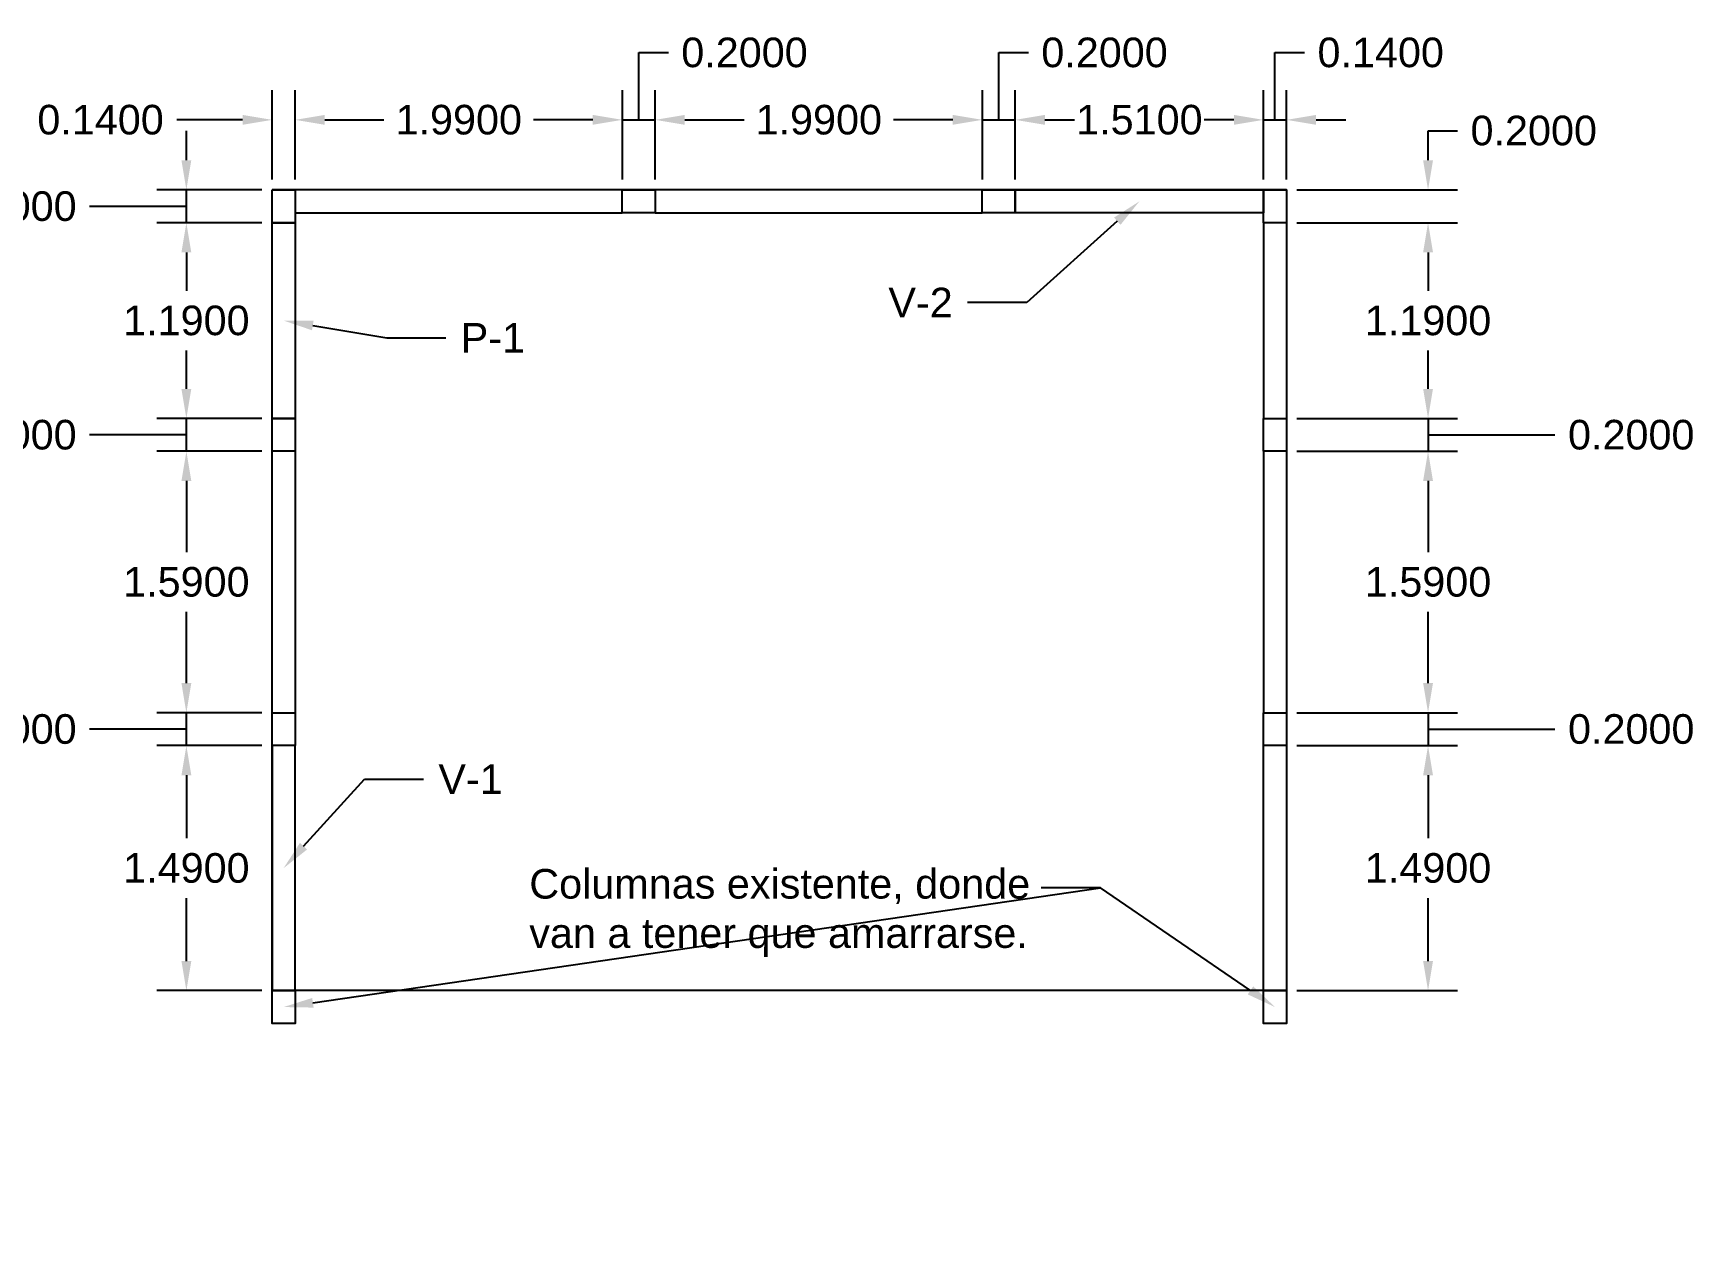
# Model space of a CAD drawing. Header units: metres. Extents: x 258817 to 259192, y 1878716 to 1878911.
# Drawn here: x 259039.68 to 259049.77, y 1878745.24 to 1878752.66 of the extents above; entities that cross this region are included whole.
import ezdxf
from ezdxf import colors
from ezdxf.entities.mleader import LeaderData, LeaderLine
from ezdxf.math import Vec2, Vec3

# ---------------------------------------------------------------- set-up
doc = ezdxf.new("R2010")
doc.units = ezdxf.units.M
doc.header["$MEASUREMENT"] = 0
doc.layers.add('Vistas', color=7, linetype='Continuous')
doc.styles.get("Standard").update_dxf_attribs({"font": 'arial.ttf'})
doc.dimstyles.get("Standard").update_dxf_attribs({"dimtxt": 0.18, "dimasz": 0.18, "dimexe": 0.18, "dimexo": 0.0625, "dimgap": 0.09, "dimtad": 0, "dimtih": 1, "dimtoh": 1, "dimdec": 4, "dimzin": 0, "dimdsep": 46, "dimtxsty": 'Standard', "dimcen": 0.09, "dimadec": 0, "dimazin": 0, "dimtfac": 1, "dimtdec": 4, "dimtofl": 0, "dimtmove": 0, "dimatfit": 3, "dimfxl": 1, "dimtolj": 1, "dimtzin": 0, "dimarcsym": 0})

# ---------------------------------------------------------------- blocks, each defined once
blk = doc.blocks.new('*D92')
at = {"layer": 'Defpoints', "color": 0, "transparency": 16777216}
for p in [(259040.611, 1878748.329), (259041.133, 1878748.329), (259041.133, 1878746.839)]:
    blk.add_point(p, dxfattribs=at)
at = {"layer": 'Vistas', "color": 0, "lineweight": -2, "transparency": 16777216}
for p, q in [((259041.07, 1878748.329), (259040.431, 1878748.329)), ((259040.611, 1878748.149), (259040.611, 1878747.766)), ((259040.611, 1878747.019), (259040.611, 1878747.402)), ((259041.07, 1878746.839), (259040.431, 1878746.839))]:
    blk.add_line(p, q, dxfattribs=at)
at = {"layer": 'Vistas', "color": 0, "transparency": 16777216}
for points in [[(259040.581, 1878748.149), (259040.641, 1878748.149), (259040.611, 1878748.329)], [(259040.581, 1878747.019), (259040.641, 1878747.019), (259040.611, 1878746.839)]]:
    blk.add_solid(points, dxfattribs=at)
at = {"layer": 'Vistas', "color": 0, "transparency": 16777216, "insert": (259040.611, 1878747.584), "char_height": 0.18, "attachment_point": 5}
blk.add_mtext('\\A1;1.4900', dxfattribs=at)
blk = doc.blocks.new('*D93')
at = {"layer": 'Defpoints', "color": 0, "transparency": 16777216}
for p in [(259040.611, 1878748.529), (259041.133, 1878748.529), (259041.133, 1878748.329)]:
    blk.add_point(p, dxfattribs=at)
at = {"layer": 'Vistas', "color": 0, "lineweight": -2, "transparency": 16777216}
for p, q in [((259040.611, 1878748.709), (259040.611, 1878748.889)), ((259041.07, 1878748.529), (259040.431, 1878748.529)), ((259040.611, 1878748.329), (259040.611, 1878748.529)), ((259040.202, 1878748.429), (259040.022, 1878748.429)), ((259040.611, 1878748.429), (259040.202, 1878748.429)), ((259041.07, 1878748.329), (259040.431, 1878748.329)), ((259040.611, 1878748.149), (259040.611, 1878747.969))]:
    blk.add_line(p, q, dxfattribs=at)
at = {"layer": 'Vistas', "color": 0, "transparency": 16777216}
for points in [[(259040.581, 1878748.709), (259040.641, 1878748.709), (259040.611, 1878748.529)], [(259040.581, 1878748.149), (259040.641, 1878748.149), (259040.611, 1878748.329)]]:
    blk.add_solid(points, dxfattribs=at)
at = {"layer": 'Vistas', "color": 0, "transparency": 16777216, "insert": (259039.559, 1878748.429), "char_height": 0.18, "attachment_point": 5}
blk.add_mtext('\\A1;0.2000', dxfattribs=at)
blk = doc.blocks.new('*D94')
at = {"layer": 'Defpoints', "color": 0, "transparency": 16777216}
for p in [(259040.611, 1878750.119), (259041.133, 1878750.119), (259041.133, 1878748.529)]:
    blk.add_point(p, dxfattribs=at)
at = {"layer": 'Vistas', "color": 0, "lineweight": -2, "transparency": 16777216}
for p, q in [((259041.07, 1878750.119), (259040.431, 1878750.119)), ((259040.611, 1878749.939), (259040.611, 1878749.506)), ((259040.611, 1878748.709), (259040.611, 1878749.142)), ((259041.07, 1878748.529), (259040.431, 1878748.529))]:
    blk.add_line(p, q, dxfattribs=at)
at = {"layer": 'Vistas', "color": 0, "transparency": 16777216}
for points in [[(259040.581, 1878749.939), (259040.641, 1878749.939), (259040.611, 1878750.119)], [(259040.581, 1878748.709), (259040.641, 1878748.709), (259040.611, 1878748.529)]]:
    blk.add_solid(points, dxfattribs=at)
at = {"layer": 'Vistas', "color": 0, "transparency": 16777216, "insert": (259040.611, 1878749.324), "char_height": 0.18, "attachment_point": 5}
blk.add_mtext('\\A1;1.5900', dxfattribs=at)
blk = doc.blocks.new('*D95')
at = {"layer": 'Defpoints', "color": 0, "transparency": 16777216}
for p in [(259040.611, 1878750.319), (259041.133, 1878750.319), (259041.133, 1878750.119)]:
    blk.add_point(p, dxfattribs=at)
at = {"layer": 'Vistas', "color": 0, "lineweight": -2, "transparency": 16777216}
for p, q in [((259040.611, 1878750.499), (259040.611, 1878750.679)), ((259041.07, 1878750.319), (259040.431, 1878750.319)), ((259040.611, 1878750.119), (259040.611, 1878750.319)), ((259040.202, 1878750.219), (259040.022, 1878750.219)), ((259040.611, 1878750.219), (259040.202, 1878750.219)), ((259041.07, 1878750.119), (259040.431, 1878750.119)), ((259040.611, 1878749.939), (259040.611, 1878749.759))]:
    blk.add_line(p, q, dxfattribs=at)
at = {"layer": 'Vistas', "color": 0, "transparency": 16777216}
for points in [[(259040.581, 1878750.499), (259040.641, 1878750.499), (259040.611, 1878750.319)], [(259040.581, 1878749.939), (259040.641, 1878749.939), (259040.611, 1878750.119)]]:
    blk.add_solid(points, dxfattribs=at)
at = {"layer": 'Vistas', "color": 0, "transparency": 16777216, "insert": (259039.559, 1878750.219), "char_height": 0.18, "attachment_point": 5}
blk.add_mtext('\\A1;0.2000', dxfattribs=at)
blk = doc.blocks.new('*D96')
at = {"layer": 'Defpoints', "color": 0, "transparency": 16777216}
for p in [(259040.611, 1878751.509), (259041.133, 1878751.509), (259041.133, 1878750.319)]:
    blk.add_point(p, dxfattribs=at)
at = {"layer": 'Vistas', "color": 0, "lineweight": -2, "transparency": 16777216}
for p, q in [((259041.07, 1878751.509), (259040.431, 1878751.509)), ((259040.611, 1878751.329), (259040.611, 1878751.096)), ((259040.611, 1878750.499), (259040.611, 1878750.732)), ((259041.07, 1878750.319), (259040.431, 1878750.319))]:
    blk.add_line(p, q, dxfattribs=at)
at = {"layer": 'Vistas', "color": 0, "transparency": 16777216}
for points in [[(259040.581, 1878751.329), (259040.641, 1878751.329), (259040.611, 1878751.509)], [(259040.581, 1878750.499), (259040.641, 1878750.499), (259040.611, 1878750.319)]]:
    blk.add_solid(points, dxfattribs=at)
at = {"layer": 'Vistas', "color": 0, "transparency": 16777216, "insert": (259040.611, 1878750.914), "char_height": 0.18, "attachment_point": 5}
blk.add_mtext('\\A1;1.1900', dxfattribs=at)
blk = doc.blocks.new('*D97')
at = {"layer": 'Defpoints', "color": 0, "transparency": 16777216}
for p in [(259040.611, 1878751.709), (259041.133, 1878751.709), (259041.133, 1878751.509)]:
    blk.add_point(p, dxfattribs=at)
at = {"layer": 'Vistas', "color": 0, "lineweight": -2, "transparency": 16777216}
for p, q in [((259040.611, 1878751.889), (259040.611, 1878752.069)), ((259041.07, 1878751.709), (259040.431, 1878751.709)), ((259040.611, 1878751.509), (259040.611, 1878751.709)), ((259040.202, 1878751.609), (259040.022, 1878751.609)), ((259040.611, 1878751.609), (259040.202, 1878751.609)), ((259041.07, 1878751.509), (259040.431, 1878751.509)), ((259040.611, 1878751.329), (259040.611, 1878751.149))]:
    blk.add_line(p, q, dxfattribs=at)
at = {"layer": 'Vistas', "color": 0, "transparency": 16777216}
for points in [[(259040.581, 1878751.889), (259040.641, 1878751.889), (259040.611, 1878751.709)], [(259040.581, 1878751.329), (259040.641, 1878751.329), (259040.611, 1878751.509)]]:
    blk.add_solid(points, dxfattribs=at)
at = {"layer": 'Vistas', "color": 0, "transparency": 16777216, "insert": (259039.559, 1878751.609), "char_height": 0.18, "attachment_point": 5}
blk.add_mtext('\\A1;0.2000', dxfattribs=at)
blk = doc.blocks.new('*D98')
at = {"layer": 'Defpoints', "color": 0, "transparency": 16777216}
for p in [(259041.273, 1878752.135), (259041.133, 1878751.709), (259041.273, 1878751.709)]:
    blk.add_point(p, dxfattribs=at)
at = {"layer": 'Vistas', "color": 0, "lineweight": -2, "transparency": 16777216}
for p, q in [((259041.133, 1878751.772), (259041.133, 1878752.315)), ((259041.273, 1878751.772), (259041.273, 1878752.315)), ((259040.953, 1878752.135), (259040.552, 1878752.135)), ((259041.453, 1878752.135), (259041.633, 1878752.135))]:
    blk.add_line(p, q, dxfattribs=at)
at = {"layer": 'Vistas', "color": 0, "transparency": 16777216}
for points in [[(259040.953, 1878752.165), (259040.953, 1878752.105), (259041.133, 1878752.135)], [(259041.453, 1878752.165), (259041.453, 1878752.105), (259041.273, 1878752.135)]]:
    blk.add_solid(points, dxfattribs=at)
at = {"layer": 'Vistas', "color": 0, "transparency": 16777216, "insert": (259040.089, 1878752.135), "char_height": 0.18, "attachment_point": 5}
blk.add_mtext('\\A1;0.1400', dxfattribs=at)
blk = doc.blocks.new('*D99')
at = {"layer": 'Defpoints', "color": 0, "transparency": 16777216}
for p in [(259043.263, 1878752.135), (259041.273, 1878751.709), (259043.263, 1878751.709)]:
    blk.add_point(p, dxfattribs=at)
at = {"layer": 'Vistas', "color": 0, "lineweight": -2, "transparency": 16777216}
for p, q in [((259041.273, 1878751.772), (259041.273, 1878752.315)), ((259043.263, 1878751.772), (259043.263, 1878752.315)), ((259041.453, 1878752.135), (259041.813, 1878752.135)), ((259043.083, 1878752.135), (259042.723, 1878752.135))]:
    blk.add_line(p, q, dxfattribs=at)
at = {"layer": 'Vistas', "color": 0, "transparency": 16777216}
for points in [[(259041.453, 1878752.165), (259041.453, 1878752.105), (259041.273, 1878752.135)], [(259043.083, 1878752.165), (259043.083, 1878752.105), (259043.263, 1878752.135)]]:
    blk.add_solid(points, dxfattribs=at)
at = {"layer": 'Vistas', "color": 0, "transparency": 16777216, "insert": (259042.268, 1878752.135), "char_height": 0.18, "attachment_point": 5}
blk.add_mtext('\\A1;1.9900', dxfattribs=at)
blk = doc.blocks.new('*D100')
at = {"layer": 'Defpoints', "color": 0, "transparency": 16777216}
for p in [(259043.463, 1878752.135), (259043.263, 1878751.709), (259043.463, 1878751.709)]:
    blk.add_point(p, dxfattribs=at)
at = {"layer": 'Vistas', "color": 0, "lineweight": -2, "transparency": 16777216}
for p, q in [((259043.363, 1878752.135), (259043.363, 1878752.544)), ((259043.363, 1878752.544), (259043.543, 1878752.544)), ((259043.263, 1878751.772), (259043.263, 1878752.315)), ((259043.463, 1878751.772), (259043.463, 1878752.315)), ((259043.083, 1878752.135), (259042.903, 1878752.135)), ((259043.263, 1878752.135), (259043.463, 1878752.135)), ((259043.643, 1878752.135), (259043.823, 1878752.135))]:
    blk.add_line(p, q, dxfattribs=at)
at = {"layer": 'Vistas', "color": 0, "transparency": 16777216}
for points in [[(259043.083, 1878752.165), (259043.083, 1878752.105), (259043.263, 1878752.135)], [(259043.643, 1878752.165), (259043.643, 1878752.105), (259043.463, 1878752.135)]]:
    blk.add_solid(points, dxfattribs=at)
at = {"layer": 'Vistas', "color": 0, "transparency": 16777216, "insert": (259044.006, 1878752.544), "char_height": 0.18, "attachment_point": 5}
blk.add_mtext('\\A1;0.2000', dxfattribs=at)
blk = doc.blocks.new('*D101')
at = {"layer": 'Defpoints', "color": 0, "transparency": 16777216}
for p in [(259045.453, 1878752.135), (259043.463, 1878751.709), (259045.453, 1878751.709)]:
    blk.add_point(p, dxfattribs=at)
at = {"layer": 'Vistas', "color": 0, "lineweight": -2, "transparency": 16777216}
for p, q in [((259043.463, 1878751.772), (259043.463, 1878752.315)), ((259045.453, 1878751.772), (259045.453, 1878752.315)), ((259043.643, 1878752.135), (259044.003, 1878752.135)), ((259045.273, 1878752.135), (259044.913, 1878752.135))]:
    blk.add_line(p, q, dxfattribs=at)
at = {"layer": 'Vistas', "color": 0, "transparency": 16777216}
for points in [[(259043.643, 1878752.165), (259043.643, 1878752.105), (259043.463, 1878752.135)], [(259045.273, 1878752.165), (259045.273, 1878752.105), (259045.453, 1878752.135)]]:
    blk.add_solid(points, dxfattribs=at)
at = {"layer": 'Vistas', "color": 0, "transparency": 16777216, "insert": (259044.458, 1878752.135), "char_height": 0.18, "attachment_point": 5}
blk.add_mtext('\\A1;1.9900', dxfattribs=at)
blk = doc.blocks.new('*D102')
at = {"layer": 'Defpoints', "color": 0, "transparency": 16777216}
for p in [(259045.653, 1878752.135), (259045.453, 1878751.709), (259045.653, 1878751.709)]:
    blk.add_point(p, dxfattribs=at)
at = {"layer": 'Vistas', "color": 0, "lineweight": -2, "transparency": 16777216}
for p, q in [((259045.553, 1878752.135), (259045.553, 1878752.544)), ((259045.553, 1878752.544), (259045.733, 1878752.544)), ((259045.453, 1878751.772), (259045.453, 1878752.315)), ((259045.653, 1878751.772), (259045.653, 1878752.315)), ((259045.273, 1878752.135), (259045.093, 1878752.135)), ((259045.453, 1878752.135), (259045.653, 1878752.135)), ((259045.833, 1878752.135), (259046.013, 1878752.135))]:
    blk.add_line(p, q, dxfattribs=at)
at = {"layer": 'Vistas', "color": 0, "transparency": 16777216}
for points in [[(259045.273, 1878752.165), (259045.273, 1878752.105), (259045.453, 1878752.135)], [(259045.833, 1878752.165), (259045.833, 1878752.105), (259045.653, 1878752.135)]]:
    blk.add_solid(points, dxfattribs=at)
at = {"layer": 'Vistas', "color": 0, "transparency": 16777216, "insert": (259046.196, 1878752.544), "char_height": 0.18, "attachment_point": 5}
blk.add_mtext('\\A1;0.2000', dxfattribs=at)
blk = doc.blocks.new('*D103')
at = {"layer": 'Defpoints', "color": 0, "transparency": 16777216}
for p in [(259047.163, 1878752.135), (259045.653, 1878751.709), (259047.163, 1878751.709)]:
    blk.add_point(p, dxfattribs=at)
at = {"layer": 'Vistas', "color": 0, "lineweight": -2, "transparency": 16777216}
for p, q in [((259045.653, 1878751.772), (259045.653, 1878752.315)), ((259047.163, 1878751.772), (259047.163, 1878752.315)), ((259045.833, 1878752.135), (259045.953, 1878752.135)), ((259046.983, 1878752.135), (259046.863, 1878752.135))]:
    blk.add_line(p, q, dxfattribs=at)
at = {"layer": 'Vistas', "color": 0, "transparency": 16777216}
for points in [[(259045.833, 1878752.165), (259045.833, 1878752.105), (259045.653, 1878752.135)], [(259046.983, 1878752.165), (259046.983, 1878752.105), (259047.163, 1878752.135)]]:
    blk.add_solid(points, dxfattribs=at)
at = {"layer": 'Vistas', "color": 0, "transparency": 16777216, "insert": (259046.408, 1878752.135), "char_height": 0.18, "attachment_point": 5}
blk.add_mtext('\\A1;1.5100', dxfattribs=at)
blk = doc.blocks.new('*D104')
at = {"layer": 'Defpoints', "color": 0, "transparency": 16777216}
for p in [(259047.303, 1878752.135), (259047.163, 1878751.709), (259047.303, 1878751.709)]:
    blk.add_point(p, dxfattribs=at)
at = {"layer": 'Vistas', "color": 0, "lineweight": -2, "transparency": 16777216}
for p, q in [((259047.233, 1878752.135), (259047.233, 1878752.544)), ((259047.233, 1878752.544), (259047.413, 1878752.544)), ((259047.163, 1878751.772), (259047.163, 1878752.315)), ((259047.303, 1878751.772), (259047.303, 1878752.315)), ((259046.983, 1878752.135), (259046.803, 1878752.135)), ((259047.163, 1878752.135), (259047.303, 1878752.135)), ((259047.483, 1878752.135), (259047.663, 1878752.135))]:
    blk.add_line(p, q, dxfattribs=at)
at = {"layer": 'Vistas', "color": 0, "transparency": 16777216}
for points in [[(259046.983, 1878752.165), (259046.983, 1878752.105), (259047.163, 1878752.135)], [(259047.483, 1878752.165), (259047.483, 1878752.105), (259047.303, 1878752.135)]]:
    blk.add_solid(points, dxfattribs=at)
at = {"layer": 'Vistas', "color": 0, "transparency": 16777216, "insert": (259047.876, 1878752.544), "char_height": 0.18, "attachment_point": 5}
blk.add_mtext('\\A1;0.1400', dxfattribs=at)
blk = doc.blocks.new('*D107')
at = {"layer": 'Defpoints', "color": 0, "transparency": 16777216}
for p in [(259047.303, 1878751.509), (259047.303, 1878750.319), (259048.164, 1878750.319)]:
    blk.add_point(p, dxfattribs=at)
at = {"layer": 'Vistas', "color": 0, "lineweight": -2, "transparency": 16777216}
for p, q in [((259047.365, 1878751.509), (259048.344, 1878751.509)), ((259048.164, 1878751.329), (259048.164, 1878751.096)), ((259048.164, 1878750.499), (259048.164, 1878750.732)), ((259047.365, 1878750.319), (259048.344, 1878750.319))]:
    blk.add_line(p, q, dxfattribs=at)
at = {"layer": 'Vistas', "color": 0, "transparency": 16777216}
for points in [[(259048.134, 1878751.329), (259048.194, 1878751.329), (259048.164, 1878751.509)], [(259048.134, 1878750.499), (259048.194, 1878750.499), (259048.164, 1878750.319)]]:
    blk.add_solid(points, dxfattribs=at)
at = {"layer": 'Vistas', "color": 0, "transparency": 16777216, "insert": (259048.164, 1878750.914), "char_height": 0.18, "attachment_point": 5}
blk.add_mtext('\\A1;1.1900', dxfattribs=at)
blk = doc.blocks.new('*D108')
at = {"layer": 'Defpoints', "color": 0, "transparency": 16777216}
for p in [(259047.303, 1878750.319), (259047.303, 1878750.119), (259048.164, 1878750.119)]:
    blk.add_point(p, dxfattribs=at)
at = {"layer": 'Vistas', "color": 0, "lineweight": -2, "transparency": 16777216}
for p, q in [((259048.164, 1878750.499), (259048.164, 1878750.679)), ((259047.365, 1878750.319), (259048.344, 1878750.319)), ((259048.164, 1878750.319), (259048.164, 1878750.119)), ((259048.164, 1878750.219), (259048.756, 1878750.219)), ((259048.756, 1878750.219), (259048.936, 1878750.219)), ((259047.365, 1878750.119), (259048.344, 1878750.119)), ((259048.164, 1878749.939), (259048.164, 1878749.759))]:
    blk.add_line(p, q, dxfattribs=at)
at = {"layer": 'Vistas', "color": 0, "transparency": 16777216}
for points in [[(259048.134, 1878750.499), (259048.194, 1878750.499), (259048.164, 1878750.319)], [(259048.134, 1878749.939), (259048.194, 1878749.939), (259048.164, 1878750.119)]]:
    blk.add_solid(points, dxfattribs=at)
at = {"layer": 'Vistas', "color": 0, "transparency": 16777216, "insert": (259049.4, 1878750.219), "char_height": 0.18, "attachment_point": 5}
blk.add_mtext('\\A1;0.2000', dxfattribs=at)
blk = doc.blocks.new('*D109')
at = {"layer": 'Defpoints', "color": 0, "transparency": 16777216}
for p in [(259047.303, 1878750.119), (259047.303, 1878748.529), (259048.164, 1878748.529)]:
    blk.add_point(p, dxfattribs=at)
at = {"layer": 'Vistas', "color": 0, "lineweight": -2, "transparency": 16777216}
for p, q in [((259047.365, 1878750.119), (259048.344, 1878750.119)), ((259048.164, 1878749.939), (259048.164, 1878749.506)), ((259048.164, 1878748.709), (259048.164, 1878749.142)), ((259047.365, 1878748.529), (259048.344, 1878748.529))]:
    blk.add_line(p, q, dxfattribs=at)
at = {"layer": 'Vistas', "color": 0, "transparency": 16777216}
for points in [[(259048.134, 1878749.939), (259048.194, 1878749.939), (259048.164, 1878750.119)], [(259048.134, 1878748.709), (259048.194, 1878748.709), (259048.164, 1878748.529)]]:
    blk.add_solid(points, dxfattribs=at)
at = {"layer": 'Vistas', "color": 0, "transparency": 16777216, "insert": (259048.164, 1878749.324), "char_height": 0.18, "attachment_point": 5}
blk.add_mtext('\\A1;1.5900', dxfattribs=at)
blk = doc.blocks.new('*D110')
at = {"layer": 'Defpoints', "color": 0, "transparency": 16777216}
for p in [(259047.303, 1878748.529), (259047.303, 1878748.329), (259048.164, 1878748.329)]:
    blk.add_point(p, dxfattribs=at)
at = {"layer": 'Vistas', "color": 0, "lineweight": -2, "transparency": 16777216}
for p, q in [((259048.164, 1878748.709), (259048.164, 1878748.889)), ((259047.365, 1878748.529), (259048.344, 1878748.529)), ((259048.164, 1878748.529), (259048.164, 1878748.329)), ((259048.164, 1878748.429), (259048.756, 1878748.429)), ((259048.756, 1878748.429), (259048.936, 1878748.429)), ((259047.365, 1878748.329), (259048.344, 1878748.329)), ((259048.164, 1878748.149), (259048.164, 1878747.969))]:
    blk.add_line(p, q, dxfattribs=at)
at = {"layer": 'Vistas', "color": 0, "transparency": 16777216}
for points in [[(259048.134, 1878748.709), (259048.194, 1878748.709), (259048.164, 1878748.529)], [(259048.134, 1878748.149), (259048.194, 1878748.149), (259048.164, 1878748.329)]]:
    blk.add_solid(points, dxfattribs=at)
at = {"layer": 'Vistas', "color": 0, "transparency": 16777216, "insert": (259049.4, 1878748.429), "char_height": 0.18, "attachment_point": 5}
blk.add_mtext('\\A1;0.2000', dxfattribs=at)
blk = doc.blocks.new('*D111')
at = {"layer": 'Defpoints', "color": 0, "transparency": 16777216}
for p in [(259047.303, 1878748.329), (259047.303, 1878746.839), (259048.164, 1878746.839)]:
    blk.add_point(p, dxfattribs=at)
at = {"layer": 'Vistas', "color": 0, "lineweight": -2, "transparency": 16777216}
for p, q in [((259047.365, 1878748.329), (259048.344, 1878748.329)), ((259048.164, 1878748.149), (259048.164, 1878747.766)), ((259048.164, 1878747.019), (259048.164, 1878747.402)), ((259047.365, 1878746.839), (259048.344, 1878746.839))]:
    blk.add_line(p, q, dxfattribs=at)
at = {"layer": 'Vistas', "color": 0, "transparency": 16777216}
for points in [[(259048.134, 1878748.149), (259048.194, 1878748.149), (259048.164, 1878748.329)], [(259048.134, 1878747.019), (259048.194, 1878747.019), (259048.164, 1878746.839)]]:
    blk.add_solid(points, dxfattribs=at)
at = {"layer": 'Vistas', "color": 0, "transparency": 16777216, "insert": (259048.164, 1878747.584), "char_height": 0.18, "attachment_point": 5}
blk.add_mtext('\\A1;1.4900', dxfattribs=at)
blk = doc.blocks.new('*D112')
at = {"layer": 'Defpoints', "color": 0, "transparency": 16777216}
for p in [(259047.303, 1878751.709), (259048.164, 1878751.709), (259047.303, 1878751.509)]:
    blk.add_point(p, dxfattribs=at)
at = {"layer": 'Vistas', "color": 0, "lineweight": -2, "transparency": 16777216}
for p, q in [((259048.164, 1878751.889), (259048.164, 1878752.069)), ((259048.164, 1878752.069), (259048.344, 1878752.069)), ((259047.365, 1878751.709), (259048.344, 1878751.709)), ((259047.365, 1878751.509), (259048.344, 1878751.509)), ((259048.164, 1878751.329), (259048.164, 1878751.149))]:
    blk.add_line(p, q, dxfattribs=at)
at = {"layer": 'Vistas', "color": 0, "transparency": 16777216}
for points in [[(259048.134, 1878751.889), (259048.194, 1878751.889), (259048.164, 1878751.709)], [(259048.134, 1878751.329), (259048.194, 1878751.329), (259048.164, 1878751.509)]]:
    blk.add_solid(points, dxfattribs=at)
at = {"layer": 'Vistas', "color": 0, "transparency": 16777216, "insert": (259048.807, 1878752.069), "char_height": 0.18, "attachment_point": 5}
blk.add_mtext('\\A1;0.2000', dxfattribs=at)

msp = doc.modelspace()

# ---------------------------------------------------------------- linework, layer by layer
at = {"layer": 'Vistas'}
for p, q in [((259047.30268, 1878751.70902), (259041.13268, 1878751.70902)), ((259041.13268, 1878746.83902), (259041.13268, 1878751.70902)), ((259041.27268, 1878751.70902), (259041.27268, 1878751.56902)), ((259047.30268, 1878751.70902), (259047.30268, 1878746.83902)), ((259041.27268, 1878751.56902), (259043.26268, 1878751.56902)), ((259043.46268, 1878751.56902), (259045.45268, 1878751.56902)), ((259047.16268, 1878751.50902), (259047.16268, 1878750.31902)), ((259041.27268, 1878750.30902), (259041.27268, 1878748.51902)), ((259047.16268, 1878750.11902), (259047.16268, 1878748.52902)), ((259047.16268, 1878746.83902), (259047.16268, 1878748.32902)), ((259041.28268, 1878746.83902), (259041.13268, 1878746.83902)), ((259047.15268, 1878746.83902), (259041.28268, 1878746.83902)), ((259047.30268, 1878746.83902), (259047.15268, 1878746.83902))]:
    msp.add_line(p, q, dxfattribs=at)
for points in [[(259041.13268, 1878751.70902), (259041.27268, 1878751.70902), (259041.27268, 1878751.50902), (259041.13268, 1878751.50902)], [(259043.46268, 1878751.70902), (259043.46268, 1878751.56902), (259043.26268, 1878751.56902), (259043.26268, 1878751.70902)], [(259045.65268, 1878751.70902), (259045.65268, 1878751.56902), (259045.45268, 1878751.56902), (259045.45268, 1878751.70902)], [(259045.65268, 1878751.70902), (259047.16268, 1878751.70902), (259047.16268, 1878751.56902), (259045.65268, 1878751.56902)], [(259047.16268, 1878751.70902), (259047.30268, 1878751.70902), (259047.30268, 1878751.50902), (259047.16268, 1878751.50902)], [(259041.13268, 1878751.50902), (259041.27268, 1878751.50902), (259041.27268, 1878750.31902), (259041.13268, 1878750.31902)], [(259041.13268, 1878750.31902), (259041.27268, 1878750.31902), (259041.27268, 1878750.11902), (259041.13268, 1878750.11902)], [(259047.16268, 1878750.31902), (259047.30268, 1878750.31902), (259047.30268, 1878750.11902), (259047.16268, 1878750.11902)], [(259041.13268, 1878748.52902), (259041.27268, 1878748.52902), (259041.27268, 1878748.32902), (259041.13268, 1878748.32902)], [(259047.16268, 1878748.52902), (259047.30268, 1878748.52902), (259047.30268, 1878748.32902), (259047.16268, 1878748.32902)], [(259041.13268, 1878746.83902), (259041.27268, 1878746.83902), (259041.27268, 1878748.32902), (259041.13268, 1878748.32902)], [(259041.13268, 1878746.83902), (259041.27268, 1878746.83902), (259041.27268, 1878746.63902), (259041.13268, 1878746.63902)], [(259047.16268, 1878746.83902), (259047.30268, 1878746.83902), (259047.30268, 1878746.63902), (259047.16268, 1878746.63902)]]:
    msp.add_lwpolyline(points, close=True, dxfattribs=at)

# ---------------------------------------------------------------- dimensions: what is measured, and where the dimension line sits
for base, p1, p2, picture, middle in [((259043.46268, 1878752.13511), (259043.26268, 1878751.70902), (259043.46268, 1878751.70902), '*D100', (259043.63268, 1878752.54391)), ((259045.65268, 1878752.13511), (259045.45268, 1878751.70902), (259045.65268, 1878751.70902), '*D102', (259045.82268, 1878752.54391)), ((259047.30268, 1878752.13511), (259047.16268, 1878751.70902), (259047.30268, 1878751.70902), '*D104', (259047.50268, 1878752.54391)), ((259043.26268, 1878752.13511), (259041.27268, 1878751.70902), (259043.26268, 1878751.70902), '*D99', (259042.26768, 1878752.13511)), ((259045.45268, 1878752.13511), (259043.46268, 1878751.70902), (259045.45268, 1878751.70902), '*D101', (259044.45768, 1878752.13511)), ((259047.16268, 1878752.13511), (259045.65268, 1878751.70902), (259047.16268, 1878751.70902), '*D103', (259046.40768, 1878752.13511))]:
    dim = msp.add_linear_dim(base=base, p1=p1, p2=p2, dimstyle='Standard', override={"dimtmove": 1}, dxfattribs=at)
    dim.commit()
    dim.dimension.update_dxf_attribs({"geometry": picture, "text_midpoint": middle})
dim = msp.add_linear_dim(base=(259041.27268, 1878752.13511), p1=(259041.13268, 1878751.70902), p2=(259041.27268, 1878751.70902), dimstyle='Standard', dxfattribs=at)
dim.commit()
dim.dimension.update_dxf_attribs({"geometry": '*D98', "text_midpoint": (259040.08903, 1878752.13511), "dimtype": 160})
for base, p1, p2, picture, middle in [((259048.1637, 1878751.70902), (259047.30268, 1878751.50902), (259047.30268, 1878751.70902), '*D112', (259048.80703, 1878752.06902)), ((259040.61123, 1878748.32902), (259041.13268, 1878746.83902), (259041.13268, 1878748.32902), '*D92', (259040.61123, 1878747.58402))]:
    dim = msp.add_linear_dim(base=base, p1=p1, p2=p2, angle=90, dimstyle='Standard', dxfattribs=at)
    dim.commit()
    dim.dimension.update_dxf_attribs({"geometry": picture, "text_midpoint": middle})
for base, p1, p2, picture, middle in [((259040.61123, 1878751.70902), (259041.13268, 1878751.50902), (259041.13268, 1878751.70902), '*D97', (259039.93243, 1878751.60902)), ((259040.61123, 1878751.50902), (259041.13268, 1878750.31902), (259041.13268, 1878751.50902), '*D96', (259040.61123, 1878750.91402)), ((259048.1637, 1878750.31902), (259047.30268, 1878751.50902), (259047.30268, 1878750.31902), '*D107', (259048.1637, 1878750.91402)), ((259040.61123, 1878750.31902), (259041.13268, 1878750.11902), (259041.13268, 1878750.31902), '*D95', (259039.93243, 1878750.21902)), ((259048.1637, 1878750.11902), (259047.30268, 1878750.31902), (259047.30268, 1878750.11902), '*D108', (259049.02632, 1878750.21902)), ((259040.61123, 1878750.11902), (259041.13268, 1878748.52902), (259041.13268, 1878750.11902), '*D94', (259040.61123, 1878749.32402)), ((259048.1637, 1878748.52902), (259047.30268, 1878750.11902), (259047.30268, 1878748.52902), '*D109', (259048.1637, 1878749.32402)), ((259040.61123, 1878748.52902), (259041.13268, 1878748.32902), (259041.13268, 1878748.52902), '*D93', (259039.93243, 1878748.42902)), ((259048.1637, 1878748.32902), (259047.30268, 1878748.52902), (259047.30268, 1878748.32902), '*D110', (259049.02632, 1878748.42902)), ((259048.1637, 1878746.83902), (259047.30268, 1878748.32902), (259047.30268, 1878746.83902), '*D111', (259048.1637, 1878747.58402))]:
    dim = msp.add_linear_dim(base=base, p1=p1, p2=p2, angle=90, dimstyle='Standard', override={"dimtmove": 1}, dxfattribs=at)
    dim.commit()
    dim.dimension.update_dxf_attribs({"geometry": picture, "text_midpoint": middle})

# ---------------------------------------------------------------- leaders
ml = msp.add_multileader_mtext('Standard', dxfattribs=at)
ml.set_content('V-2', color=256)
ml.set_leader_properties()
ml.build(insert=Vec2(0, 0))
ml.multileader.update_dxf_attribs({"dogleg_length": 0.36, "arrow_head_size": 0.18})
ctx = ml.context
ctx.base_point, ctx.char_height, ctx.arrow_head_size, ctx.landing_gap_size, ctx.plane_origin = Vec3(259044.80566, 1878751.02406), 0.18, 0.18, 0.09, Vec3(259046.40768, 1878751.63902)
ctx.text_align_type = 2
notes = []
notes.append((ctx, [(0, (1, 1, 0), (259045.7226, 1878751.02406), (-1, 0), 0.36, [(0, [(259046.40768, 1878751.63902)], 0, [])])]))
ctx.mtext.insert, ctx.mtext.alignment, ctx.mtext.flow_direction = Vec3(259045.2726, 1878751.11406), 3, 5
ml = msp.add_multileader_mtext('Standard', dxfattribs=at)
ml.set_content('P-1', color=256)
ml.set_leader_properties()
ml.build(insert=Vec2(0, 0))
ml.multileader.update_dxf_attribs({"dogleg_length": 0.36, "arrow_head_size": 0.18})
ctx = ml.context
ctx.base_point, ctx.char_height, ctx.arrow_head_size, ctx.landing_gap_size, ctx.plane_origin = Vec3(259042.18969, 1878750.80936), 0.18, 0.18, 0.09, Vec3(259041.20268, 1878750.91402)
notes.append((ctx, [(0, (1, 1, 0), (259041.82969, 1878750.80936), (1, 0), 0.36, [(0, [(259041.20268, 1878750.91402)], 0, [])])]))
ctx.mtext.insert, ctx.mtext.flow_direction = Vec3(259042.27969, 1878750.89936), 5
ml = msp.add_multileader_mtext('Standard', dxfattribs=at)
ml.set_content('V-1', color=256)
ml.set_leader_properties()
ml.build(insert=Vec2(0, 0))
ml.multileader.update_dxf_attribs({"dogleg_length": 0.36, "arrow_head_size": 0.18})
ctx = ml.context
ctx.base_point, ctx.char_height, ctx.arrow_head_size, ctx.landing_gap_size, ctx.plane_origin = Vec3(259042.05391, 1878748.1256), 0.18, 0.18, 0.09, Vec3(259041.20268, 1878747.58402)
notes.append((ctx, [(0, (1, 1, 0), (259041.69391, 1878748.1256), (1, 0), 0.36, [(0, [(259041.20268, 1878747.58402)], 0, [])])]))
ctx.mtext.insert, ctx.mtext.flow_direction = Vec3(259042.14391, 1878748.2156), 5
ml = msp.add_multileader_mtext('Standard', dxfattribs=at)
ml.set_content('Columnas existente, donde \\Pvan a tener que amarrarse.', color=256)
ml.set_leader_properties()
ml.build(insert=Vec2(0, 0))
ml.multileader.update_dxf_attribs({"dogleg_length": 0.36, "arrow_head_size": 0.18})
ctx = ml.context
ctx.base_point, ctx.char_height, ctx.arrow_head_size, ctx.landing_gap_size, ctx.plane_origin = Vec3(259042.60694, 1878747.46374), 0.18, 0.18, 0.09, Vec3(259041.20268, 1878746.73902)
notes.append((ctx, [(1, (1, 1, 0), (259046.17133, 1878747.46374), (-1, 0), 0.36, [(0, [(259041.20268, 1878746.73902)], 0, []), (1, [(259047.23268, 1878746.73902)], 0, [])])]))
ctx.mtext.insert, ctx.mtext.flow_direction = Vec3(259042.69694, 1878747.57873), 5
for ctx, leaders in notes:
    for number, flags, end, landing, length, lines in leaders:
        leader = LeaderData()
        leader.index, (leader.has_last_leader_line, leader.has_dogleg_vector, leader.attachment_direction) = number, flags
        leader.last_leader_point, leader.dogleg_vector, leader.dogleg_length = Vec3(end), Vec3(landing), length
        for number, points, colour, breaks in lines:
            line = LeaderLine()
            line.index, line.vertices, line.color, line.breaks = number, Vec3.list(points), colors.encode_raw_color(colour), breaks
            leader.lines.append(line)
        ctx.leaders.append(leader)

doc.saveas('drawing.dxf')
